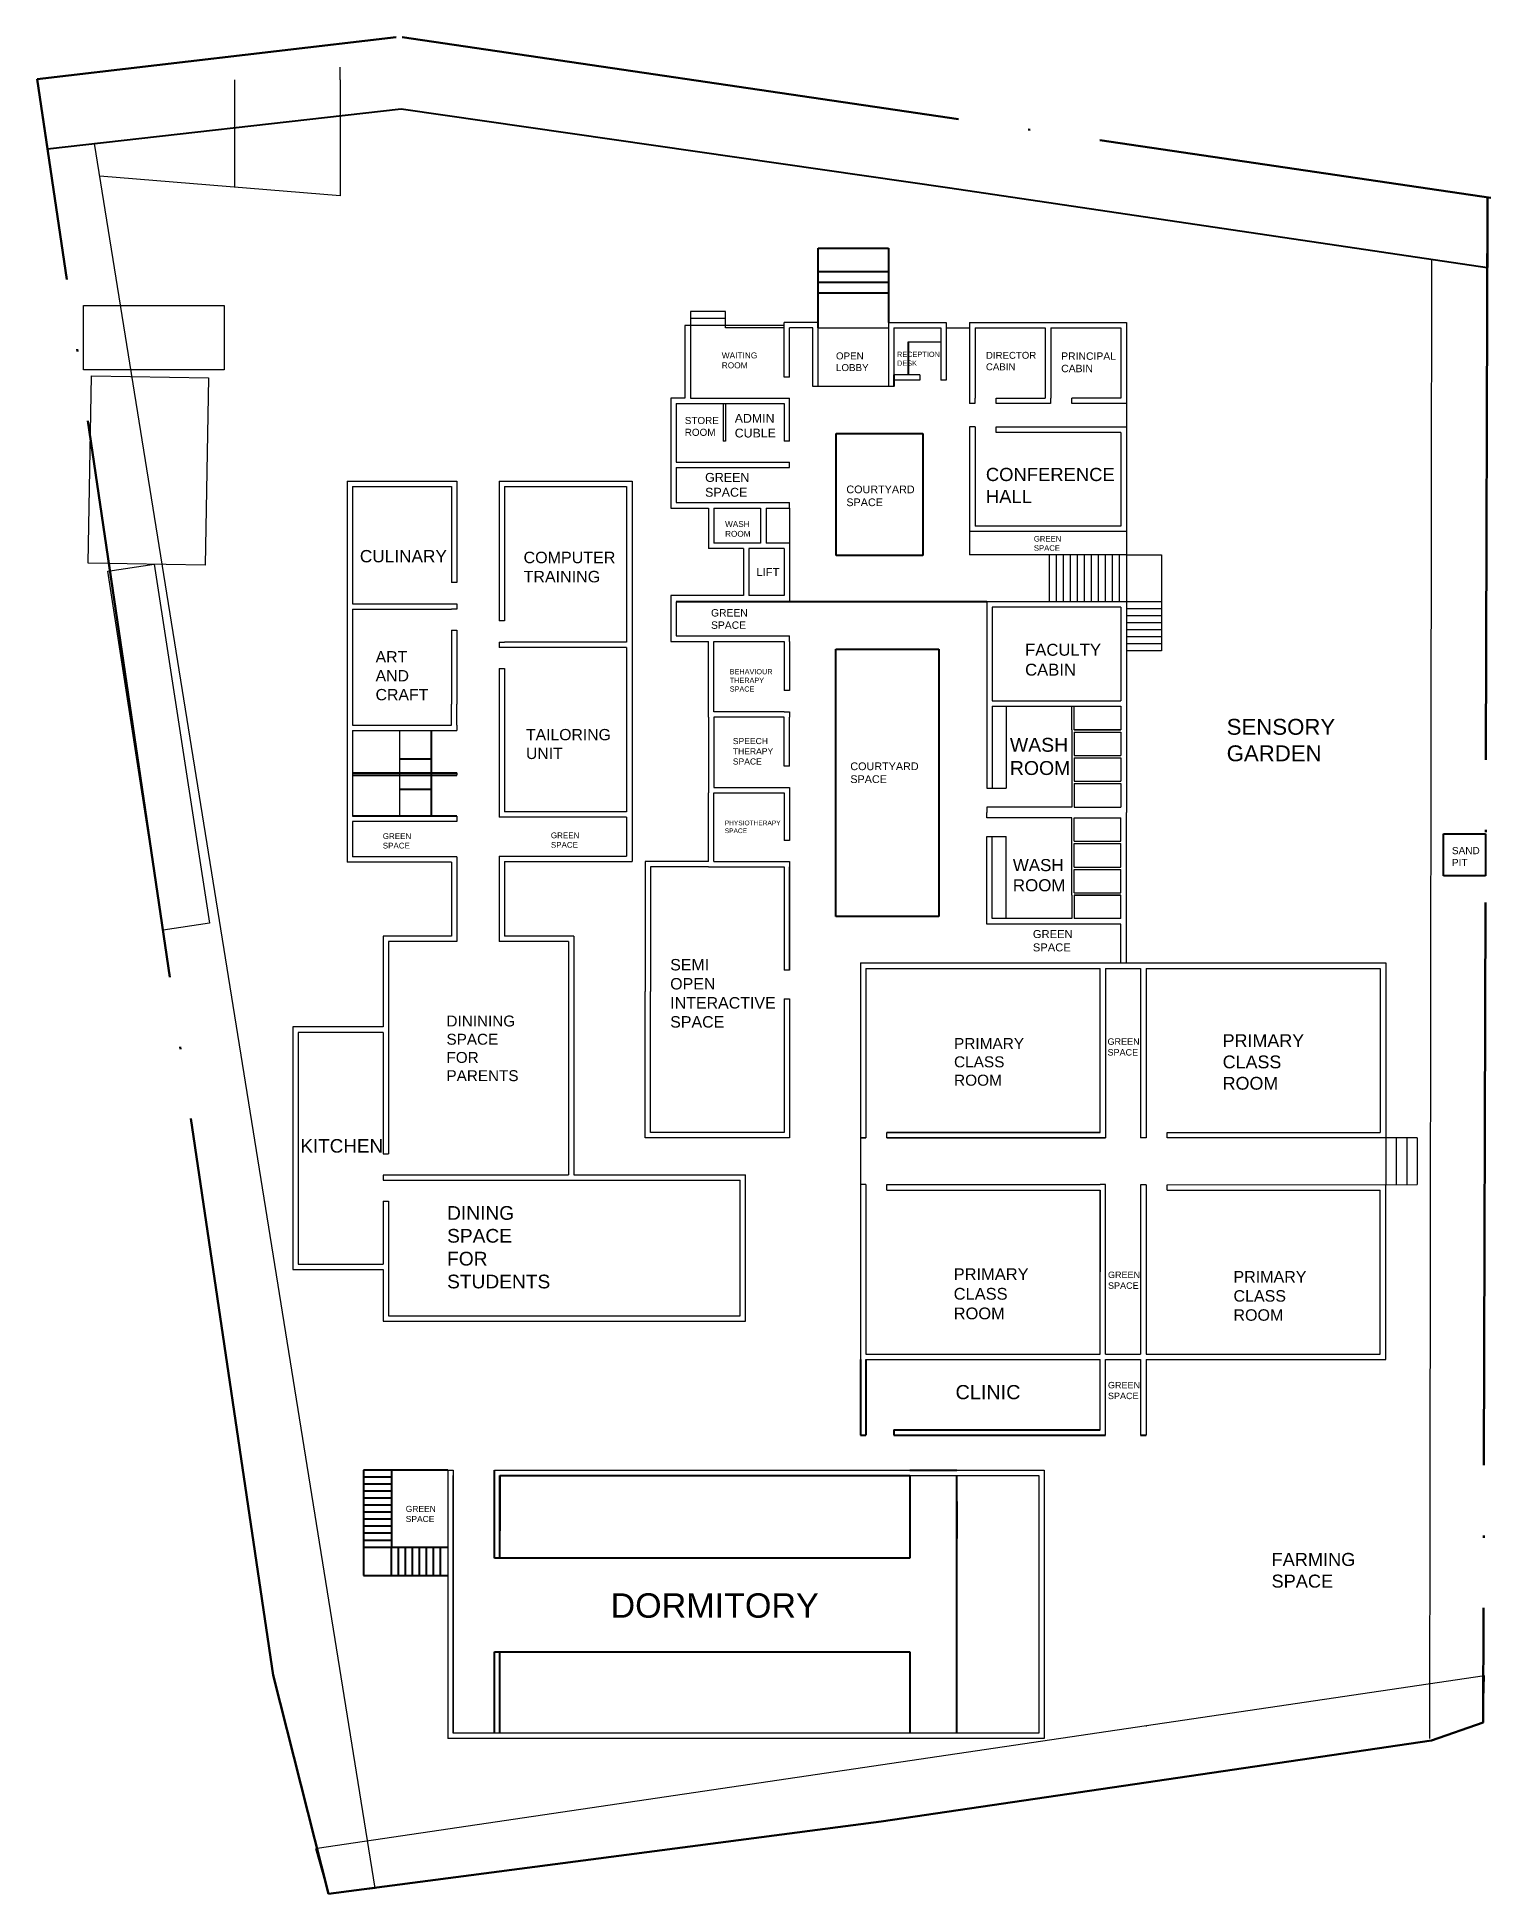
# Model space of a CAD drawing. Header units: metres. Extents: x -353 to 1688, y -477 to 135.
# Drawn here: x 1219.6 to 1281.7, y -193.4 to -114.2 of the extents above; entities that cross this region are included whole.
import ezdxf

# ---------------------------------------------------------------- set-up
doc = ezdxf.new("R2010")
doc.units = ezdxf.units.M
doc.header["$MEASUREMENT"] = 0
doc.linetypes.add('ACAD_ISO04W100', pattern=[30, 24, -3, 0, -3])
doc.layers.add('SITE BOUNDARY', color=6, linetype='ACAD_ISO04W100', lineweight=60)
doc.layers.add('WALL', color=2, linetype='Continuous', lineweight=40)
doc.styles.get("Standard").update_dxf_attribs({"font": 'arial.ttf'})

msp = doc.modelspace()

# ---------------------------------------------------------------- linework, layer by layer
for p, q in [((1234.05177, -193.19492), (1222.08015, -118.74684)), ((1232.56268, -120.98231), (1222.30373, -120.13726)), ((1279.08356, -186.80919), (1279.16575, -123.68965)), ((1247.51418, -125.91326), (1247.51418, -129.61326)), ((1249.01418, -125.91326), (1247.51418, -125.91326)), ((1249.01418, -126.21326), (1249.01418, -125.91326)), ((1247.28418, -126.51326), (1247.28418, -129.61326)), ((1251.51418, -126.51326), (1247.28418, -126.51326)), ((1249.01418, -126.21326), (1247.51418, -126.21326)), ((1249.01418, -126.51326), (1249.01418, -126.21326)), ((1249.01418, -126.21326), (1249.01418, -126.21326)), ((1249.01418, -126.61326), (1249.01418, -126.51326)), ((1251.51418, -126.61326), (1249.01418, -126.61326)), ((1251.51418, -128.71326), (1251.51418, -126.38326)), ((1252.97418, -126.38326), (1251.51418, -126.38326)), ((1251.51418, -126.61326), (1251.51418, -126.51326)), ((1251.74418, -128.71326), (1251.74418, -126.61326)), ((1252.74418, -126.61326), (1251.74418, -126.61326)), ((1252.74418, -129.11326), (1252.74418, -126.61326)), ((1252.97418, -126.61326), (1252.97418, -126.38326)), ((1252.97418, -126.61326), (1255.97418, -126.61326)), ((1252.97418, -129.11326), (1252.97418, -126.61326)), ((1255.97418, -126.38326), (1255.97418, -129.11326)), ((1255.97418, -126.38326), (1258.43418, -126.38326)), ((1256.20418, -126.61326), (1256.20418, -128.61326)), ((1256.20418, -126.61326), (1258.20418, -126.61326)), ((1258.20418, -126.61326), (1258.20418, -128.84326)), ((1258.43418, -126.38326), (1258.43418, -128.84326)), ((1258.43418, -126.61326), (1259.43418, -126.61326)), ((1259.43418, -126.38326), (1259.43418, -129.84326)), ((1259.43418, -126.38326), (1266.12418, -126.38326)), ((1259.66418, -126.61326), (1259.66418, -129.61326)), ((1259.66418, -126.61326), (1262.66418, -126.61326)), ((1262.66418, -126.61326), (1262.66418, -129.61326)), ((1262.89418, -126.61326), (1262.89418, -129.61326)), ((1262.89418, -126.61326), (1265.89418, -126.61326)), ((1265.89418, -126.61326), (1265.89418, -129.61326)), ((1266.12418, -126.38326), (1266.12418, -135.30326)), ((1256.80418, -127.21326), (1258.20418, -127.21326)), ((1256.20418, -129.11326), (1252.74418, -129.11326)), ((1257.30418, -128.61326), (1256.20418, -128.61326)), ((1256.20418, -128.84326), (1256.20418, -129.11326)), ((1257.30418, -128.84326), (1256.20418, -128.84326)), ((1257.30418, -128.61326), (1257.30418, -128.84326)), ((1258.43418, -128.84326), (1258.20418, -128.84326)), ((1246.68418, -129.61326), (1246.68418, -134.30326)), ((1247.28418, -129.61326), (1246.68418, -129.61326)), ((1246.91418, -129.84326), (1251.51418, -129.84326)), ((1246.91418, -129.84326), (1246.91418, -132.34326)), ((1247.51418, -129.61326), (1251.51418, -129.61326)), ((1248.91418, -129.84326), (1248.91418, -131.4442)), ((1249.01418, -129.84326), (1249.01418, -131.4442)), ((1251.51418, -129.84326), (1251.51418, -131.4442)), ((1251.74418, -131.4442), (1251.74418, -129.61326)), ((1259.66347, -129.84326), (1259.43418, -129.84326)), ((1262.89319, -129.84326), (1260.56347, -129.84326)), ((1265.89418, -129.61326), (1263.79319, -129.61326)), ((1266.12418, -129.84326), (1263.79319, -129.84326)), ((1259.43418, -130.84397), (1259.43418, -136.30326)), ((1259.66418, -131.07326), (1259.66418, -135.07326)), ((1265.89418, -131.07326), (1260.56405, -131.07326)), ((1265.89418, -131.07326), (1265.89418, -135.07326)), ((1246.91418, -132.34326), (1248.91418, -132.34326)), ((1246.91418, -132.57326), (1251.74418, -132.57326)), ((1246.91418, -132.57326), (1246.91418, -134.07326)), ((1248.91418, -132.34326), (1251.51418, -132.34326)), ((1251.74418, -132.57326), (1251.74418, -132.3442)), ((1232.8675, -133.15486), (1237.54762, -133.15486)), ((1232.8675, -133.15486), (1232.8675, -149.41479)), ((1233.0975, -133.38486), (1237.31762, -133.38486)), ((1233.0975, -133.38486), (1233.0975, -138.38486)), ((1237.31762, -133.38486), (1237.31762, -137.48486)), ((1237.54762, -133.15486), (1237.54762, -137.48486)), ((1239.35411, -133.15486), (1245.0223, -133.15486)), ((1239.35411, -133.15486), (1239.35411, -139.12289)), ((1239.58411, -133.38486), (1244.7923, -133.38486)), ((1239.58411, -133.38486), (1239.58411, -139.12289)), ((1244.7923, -133.38486), (1244.7923, -140.02289)), ((1245.0223, -133.15486), (1245.0223, -149.38444)), ((1246.68418, -134.30326), (1248.28418, -134.30326)), ((1246.91418, -134.07326), (1251.74418, -134.07326)), ((1248.28418, -134.30326), (1248.28418, -136.03326)), ((1248.51418, -134.30326), (1250.51418, -134.30326)), ((1248.51418, -134.30326), (1248.51418, -135.80326)), ((1250.51418, -134.30326), (1250.51418, -135.80326)), ((1250.74418, -134.30326), (1251.74418, -134.30326)), ((1250.74418, -134.30326), (1250.74418, -135.80326)), ((1251.74418, -134.30326), (1251.74418, -134.07326)), ((1251.74418, -134.30326), (1251.74418, -136.03326)), ((1266.12418, -135.30326), (1259.43418, -135.30326)), ((1265.89418, -135.07326), (1259.66418, -135.07326)), ((1266.12418, -135.30326), (1266.12418, -136.30326)), ((1249.78418, -136.03326), (1248.28418, -136.03326)), ((1250.51418, -135.80326), (1248.51418, -135.80326)), ((1249.78418, -136.03326), (1249.78418, -138.03326)), ((1251.51418, -136.03326), (1250.01418, -136.03326)), ((1250.01418, -136.03326), (1250.01418, -138.03326)), ((1251.74418, -135.80326), (1250.74418, -135.80326)), ((1251.51418, -136.03326), (1251.51418, -138.03326)), ((1251.51418, -136.03326), (1251.51418, -138.03326)), ((1251.74418, -136.03326), (1251.74418, -138.26326)), ((1266.12418, -136.30326), (1259.43418, -136.30326)), ((1262.82418, -136.30326), (1262.82418, -138.30326)), ((1262.82418, -136.30326), (1262.82418, -138.30326)), ((1263.12418, -136.30326), (1263.12418, -138.30326)), ((1263.42418, -136.30326), (1263.42418, -138.30326)), ((1263.72418, -136.30326), (1263.72418, -138.30326)), ((1263.72418, -136.30326), (1263.72418, -138.30326)), ((1264.02418, -136.30326), (1264.02418, -138.30326)), ((1264.32418, -136.30326), (1264.32418, -138.30326)), ((1264.62418, -136.30326), (1264.62418, -138.30326)), ((1264.92418, -136.30326), (1264.92418, -138.30326)), ((1265.22418, -136.30326), (1265.22418, -138.30326)), ((1265.52418, -136.30326), (1265.52418, -138.30326)), ((1265.82418, -136.30326), (1265.82418, -138.30326)), ((1266.12418, -136.30326), (1266.12418, -138.30326)), ((1266.12418, -136.30326), (1266.12418, -138.30326)), ((1266.12418, -136.30326), (1267.62418, -136.30326)), ((1267.62418, -136.30326), (1267.62418, -138.60326)), ((1233.0975, -138.38486), (1237.31762, -138.38486)), ((1233.0975, -138.61486), (1237.31762, -138.61486)), ((1233.0975, -138.61486), (1233.0975, -140.88486)), ((1233.0975, -138.61486), (1233.0975, -143.57268)), ((1237.54762, -138.38486), (1237.54762, -138.61518)), ((1249.78418, -138.03326), (1246.68418, -138.03326)), ((1246.68418, -138.03326), (1246.68418, -139.99326)), ((1246.91418, -138.30326), (1246.91418, -139.76326)), ((1251.51418, -138.03326), (1250.01418, -138.03326)), ((1251.74418, -138.30326), (1251.74418, -138.26326)), ((1266.12418, -138.30326), (1260.16418, -138.30326)), ((1260.16418, -138.30326), (1260.16418, -142.76326)), ((1265.89418, -138.53326), (1260.39418, -138.53326)), ((1260.39418, -138.53326), (1260.39418, -142.53326)), ((1266.12418, -138.30326), (1262.82418, -138.30326)), ((1265.89418, -138.53326), (1265.89418, -140.40326)), ((1267.62418, -138.30326), (1266.12418, -138.30326)), ((1266.12418, -138.30326), (1266.12418, -140.40326)), ((1267.62418, -138.60326), (1266.12418, -138.60326)), ((1267.62418, -138.60326), (1267.62418, -140.40326)), ((1267.62418, -138.90326), (1266.12418, -138.90326)), ((1267.62418, -139.20326), (1266.12418, -139.20326)), ((1237.54762, -139.51518), (1237.54762, -142.67313)), ((1239.35411, -140.02289), (1239.35411, -140.25233)), ((1244.7923, -140.02289), (1239.58177, -140.02289)), ((1246.68418, -139.99326), (1248.28418, -139.99326)), ((1246.91418, -139.76326), (1251.74418, -139.76326)), ((1248.28418, -143.22326), (1248.28418, -139.99326)), ((1248.51418, -139.99326), (1251.51418, -139.99326)), ((1248.51418, -142.99326), (1248.51418, -139.99326)), ((1251.74418, -139.99326), (1251.74418, -139.76326)), ((1251.74418, -139.99326), (1251.74418, -142.09345)), ((1267.62418, -139.50326), (1266.12418, -139.50326)), ((1267.62418, -139.80326), (1266.12418, -139.80326)), ((1267.62418, -140.10326), (1266.12418, -140.10326)), ((1244.7923, -140.25289), (1239.58177, -140.25289)), ((1244.7923, -140.25289), (1244.7923, -147.26703)), ((1265.89418, -140.40326), (1265.89418, -142.53326)), ((1267.62418, -140.40326), (1266.12418, -140.40326)), ((1266.12418, -140.40326), (1266.12418, -142.76326)), ((1239.35411, -141.15233), (1239.35411, -147.49703)), ((1260.39418, -142.53326), (1265.89418, -142.53326)), ((1248.28418, -143.22326), (1248.28418, -146.45326)), ((1251.51418, -142.99326), (1248.51418, -142.99326)), ((1251.51418, -142.99326), (1248.51418, -142.99326)), ((1251.51418, -143.22326), (1248.51418, -143.22326)), ((1248.51418, -143.22326), (1248.51418, -146.22326)), ((1251.51418, -145.32337), (1251.51418, -143.22326)), ((1251.74418, -142.99345), (1251.74418, -143.22326)), ((1260.16418, -142.76326), (1260.16418, -146.26326)), ((1260.39418, -142.76326), (1265.89418, -142.76326)), ((1260.39418, -142.76326), (1260.39418, -146.26326)), ((1260.99418, -142.76326), (1260.99418, -146.26326)), ((1263.79418, -143.76326), (1263.79418, -142.76326)), ((1263.89418, -143.76326), (1263.89418, -142.76326)), ((1265.89418, -142.76326), (1265.89418, -143.76326)), ((1266.12418, -142.76326), (1266.12418, -147.29326)), ((1233.0975, -143.57268), (1237.31762, -143.57268)), ((1233.0975, -143.80268), (1233.0975, -147.45359)), ((1233.0975, -143.80268), (1237.54762, -143.80268)), ((1235.0975, -143.80268), (1235.0975, -147.45359)), ((1237.54762, -143.57313), (1237.54762, -143.80268)), ((1263.79418, -143.76326), (1263.79418, -147.06326)), ((1263.89418, -143.76326), (1265.89418, -143.76326)), ((1265.89418, -143.76326), (1263.89418, -143.76326)), ((1263.89418, -143.86326), (1265.89418, -143.86326)), ((1263.89418, -143.86326), (1263.89418, -144.86326)), ((1265.89418, -143.86326), (1265.89418, -144.86326)), ((1263.89418, -144.86326), (1265.89418, -144.86326)), ((1263.89418, -144.96326), (1265.89418, -144.96326)), ((1263.89418, -144.96326), (1263.89418, -145.96326)), ((1265.89418, -144.96326), (1265.89418, -145.96326)), ((1237.54762, -145.60359), (1237.54762, -145.70359)), ((1248.28418, -149.38444), (1248.28418, -146.45326)), ((1248.51418, -146.22326), (1251.51418, -146.22326)), ((1248.51418, -146.45326), (1251.51418, -146.45326)), ((1248.51418, -149.38444), (1248.51418, -146.45326)), ((1251.51418, -146.45326), (1251.51418, -148.48391)), ((1260.16418, -146.26326), (1260.39418, -146.26326)), ((1260.39418, -146.26326), (1260.99418, -146.26326)), ((1263.89418, -145.96326), (1265.89418, -145.96326)), ((1263.89418, -146.06326), (1265.89418, -146.06326)), ((1263.89418, -146.06326), (1263.89418, -147.06326)), ((1265.89418, -146.06326), (1265.89418, -147.06326)), ((1244.7923, -147.26703), (1239.58411, -147.26703)), ((1260.16418, -147.06326), (1260.16418, -147.29326)), ((1260.39418, -147.06326), (1260.16418, -147.06326)), ((1260.16418, -147.52326), (1260.16418, -147.29326)), ((1263.79418, -147.06326), (1260.39418, -147.06326)), ((1263.89418, -147.06326), (1265.89418, -147.06326)), ((1266.12418, -153.71592), (1266.12418, -147.29326)), ((1233.0975, -147.45359), (1233.09541, -147.45359)), ((1233.0975, -147.68359), (1233.0975, -149.18479)), ((1237.54762, -147.68359), (1233.0975, -147.68359)), ((1237.54762, -147.45359), (1237.54762, -147.68359)), ((1244.7923, -147.49703), (1239.35411, -147.49703)), ((1244.7923, -147.49587), (1244.7923, -149.15444)), ((1260.39418, -147.52326), (1260.16418, -147.52326)), ((1263.79418, -147.52326), (1260.39418, -147.52326)), ((1263.79418, -150.82326), (1263.79418, -147.52326)), ((1263.89418, -147.52326), (1265.89418, -147.52326)), ((1263.89418, -148.52326), (1263.89418, -147.52326)), ((1265.89418, -148.52326), (1265.89418, -147.52326)), ((1260.16418, -152.05326), (1260.16418, -148.32326)), ((1260.16418, -148.32326), (1260.39418, -148.32326)), ((1260.39418, -151.82326), (1260.39418, -148.32326)), ((1260.39418, -148.32326), (1260.99418, -148.32326)), ((1260.99418, -151.82326), (1260.99418, -148.32326)), ((1263.89418, -148.52326), (1265.89418, -148.52326)), ((1263.89418, -148.62326), (1265.89418, -148.62326)), ((1263.89418, -149.62326), (1263.89418, -148.62326)), ((1265.89418, -149.62326), (1265.89418, -148.62326)), ((1237.31762, -149.41479), (1232.8675, -149.41479)), ((1237.54762, -149.18479), (1233.0975, -149.18479)), ((1237.31762, -149.41479), (1237.31762, -152.56733)), ((1237.54762, -149.18479), (1237.54762, -152.79733)), ((1239.35411, -149.15444), (1239.35411, -152.79733)), ((1239.35411, -149.15444), (1244.7923, -149.15444)), ((1239.58411, -149.38444), (1239.58411, -152.56733)), ((1239.58411, -149.38444), (1245.0223, -149.38444)), ((1248.28418, -149.38444), (1245.58131, -149.38444)), ((1245.58131, -149.38444), (1245.58131, -154.92846)), ((1248.28418, -149.61444), (1245.81131, -149.61444)), ((1245.81131, -149.61444), (1245.81131, -154.92846)), ((1248.28418, -149.61444), (1251.51418, -149.61444)), ((1248.51418, -149.38444), (1251.51418, -149.38444)), ((1251.51418, -149.38391), (1251.51418, -149.38444)), ((1251.74418, -154.02834), (1251.74418, -149.61444)), ((1263.89418, -149.62326), (1265.89418, -149.62326)), ((1263.89418, -149.72326), (1265.89418, -149.72326)), ((1263.89418, -150.72326), (1263.89418, -149.72326)), ((1265.89418, -150.72326), (1265.89418, -149.72326)), ((1263.79418, -150.82326), (1263.79418, -151.82326)), ((1263.89418, -150.72326), (1265.89418, -150.72326)), ((1263.89418, -150.82326), (1265.89418, -150.82326)), ((1265.89418, -150.82326), (1263.89418, -150.82326)), ((1263.89418, -150.82326), (1263.89418, -151.82326)), ((1265.89418, -151.82326), (1265.89418, -150.82326)), ((1265.89418, -152.05326), (1260.16418, -152.05326)), ((1263.79418, -151.82326), (1260.39418, -151.82326)), ((1265.89418, -151.82326), (1263.89418, -151.82326)), ((1265.89418, -153.71592), (1265.89418, -152.05326)), ((1237.31762, -152.56733), (1234.4003, -152.56733)), ((1234.4003, -152.56733), (1234.4003, -156.44687)), ((1237.54762, -152.79733), (1234.6303, -152.79733)), ((1234.6303, -152.79733), (1234.6303, -161.85577)), ((1242.31154, -152.79733), (1239.35411, -152.79733)), ((1242.54154, -152.56733), (1239.58411, -152.56733)), ((1242.31154, -152.79733), (1242.31154, -162.75577)), ((1242.54154, -152.56733), (1242.54154, -162.75577)), ((1251.74418, -154.02834), (1251.51418, -154.02834)), ((1254.77496, -153.71592), (1254.77496, -161.17592)), ((1254.77496, -153.71592), (1262.57328, -153.71592)), ((1254.77496, -153.71592), (1277.19496, -153.71592)), ((1255.00496, -153.71592), (1260.50496, -153.71592)), ((1255.00496, -153.94592), (1260.73496, -153.94592)), ((1255.00496, -153.94592), (1255.00496, -160.94592)), ((1260.73496, -153.94592), (1265.00496, -153.94592)), ((1262.80328, -153.71592), (1265.23496, -153.71592)), ((1265.00496, -160.94592), (1265.00496, -153.94592)), ((1265.23496, -153.71592), (1266.96496, -153.71592)), ((1265.23496, -153.94592), (1266.73496, -153.94592)), ((1265.23496, -153.94592), (1265.23496, -161.17592)), ((1266.73496, -153.94592), (1266.73496, -161.17592)), ((1266.96496, -153.71592), (1268.30328, -153.71592)), ((1266.96496, -153.94592), (1266.96496, -160.94592)), ((1266.96496, -153.94592), (1276.96496, -153.94592)), ((1276.96496, -153.94592), (1276.96496, -160.94592)), ((1277.19496, -153.71592), (1277.19496, -163.17592)), ((1251.51418, -155.24592), (1251.74418, -155.24592)), ((1251.51418, -155.24592), (1251.51418, -155.24592)), ((1251.51418, -155.24592), (1251.51418, -155.24592)), ((1234.4003, -156.44687), (1230.54003, -156.44687)), ((1230.54003, -156.44687), (1230.54003, -166.799)), ((1234.4003, -156.67687), (1230.77003, -156.67687)), ((1230.77003, -156.67687), (1230.77003, -166.569)), ((1234.4003, -156.67687), (1234.4003, -161.85577)), ((1254.77496, -160.94592), (1254.77496, -162.94592)), ((1254.77496, -161.17592), (1255.00496, -161.17592)), ((1255.00496, -161.17592), (1254.77496, -161.17592)), ((1255.90496, -160.94592), (1265.00496, -160.94592)), ((1265.00496, -160.94592), (1255.90496, -160.94592)), ((1255.90496, -161.17592), (1265.23496, -161.17592)), ((1265.23496, -161.17592), (1255.90496, -161.17592)), ((1266.96496, -161.17592), (1266.73496, -161.17592)), ((1278.54496, -161.17592), (1267.86488, -161.17592)), ((1277.64496, -161.17592), (1277.64496, -163.17592)), ((1278.09496, -161.17592), (1278.09496, -163.17592)), ((1278.54496, -161.17592), (1278.54496, -163.17592)), ((1234.4003, -161.85577), (1234.6303, -161.85577)), ((1234.4003, -162.75577), (1242.31154, -162.75577)), ((1234.4028, -162.76939), (1234.4028, -162.98577)), ((1234.4028, -162.98577), (1249.6328, -162.98577)), ((1242.54154, -162.75577), (1249.8628, -162.75577)), ((1249.6328, -168.76939), (1249.6328, -162.98577)), ((1249.8628, -168.99939), (1249.8628, -162.75577)), ((1254.77496, -162.94592), (1254.77496, -163.17592)), ((1254.77496, -163.17592), (1254.77496, -170.63592)), ((1255.90502, -163.17592), (1265.00496, -163.17592)), ((1265.23496, -170.40592), (1265.23496, -163.17592)), ((1266.73496, -163.17703), (1266.73496, -170.40592)), ((1266.96496, -163.17703), (1266.96496, -170.40592)), ((1277.19496, -170.63592), (1277.19496, -163.17592)), ((1234.4028, -163.88577), (1234.6328, -163.88577)), ((1234.4028, -163.88577), (1234.4028, -166.569)), ((1234.6303, -163.88577), (1234.6303, -166.569)), ((1234.6328, -163.88577), (1234.6328, -168.76939)), ((1255.00496, -163.40592), (1255.00502, -163.40592)), ((1255.00496, -163.40592), (1255.00496, -170.40592)), ((1255.90502, -163.40592), (1265.00496, -163.40592)), ((1265.00496, -170.40592), (1265.00496, -163.40592)), ((1265.00496, -163.40592), (1265.00496, -166.89318)), ((1266.96496, -163.40592), (1266.96496, -170.40592)), ((1267.86488, -163.40592), (1276.96496, -163.40592)), ((1276.96496, -170.40592), (1276.96496, -163.40592)), ((1230.54003, -166.799), (1234.4028, -166.799)), ((1230.77003, -166.569), (1234.4028, -166.569)), ((1234.4028, -166.799), (1234.4028, -168.99939)), ((1234.6303, -166.569), (1234.6328, -166.569)), ((1234.4028, -168.99939), (1249.8628, -168.99939)), ((1234.6328, -168.76939), (1249.6328, -168.76939)), ((1255.00496, -170.40592), (1265.00496, -170.40592)), ((1255.00496, -170.63592), (1259.00496, -170.63592)), ((1255.00496, -170.63592), (1265.00496, -170.63592)), ((1265.00496, -173.63592), (1265.00496, -170.63592)), ((1265.23496, -170.40592), (1266.73496, -170.40592)), ((1265.23496, -173.86592), (1265.23496, -170.63592)), ((1265.23496, -170.63592), (1266.73496, -170.63592)), ((1266.73496, -170.63592), (1266.73496, -173.86592)), ((1266.96496, -170.40592), (1276.96496, -170.40592)), ((1266.96496, -170.63592), (1266.96496, -173.86592)), ((1266.96496, -170.63592), (1277.19496, -170.63592)), ((1237.15439, -175.35462), (1237.38439, -175.35462)), ((1237.15439, -175.35462), (1237.15439, -186.81462)), ((1237.38439, -175.35462), (1237.38439, -186.58462)), ((1237.38439, -186.58462), (1237.38439, -175.58462)), ((1239.15439, -175.35462), (1262.61439, -175.35462)), ((1239.38439, -175.58462), (1262.38439, -175.58462)), ((1262.38439, -175.58462), (1262.38439, -186.58462)), ((1262.61439, -175.35462), (1262.61439, -186.81462)), ((1281.41268, -184.13529), (1231.57682, -191.50039)), ((1281.35871, -186.13456), (1281.41268, -184.13529)), ((1281.35871, -186.13456), (1279.47592, -186.80919)), ((1262.61439, -186.81462), (1237.15439, -186.81462)), ((1262.38439, -186.58462), (1237.38439, -186.58462)), ((1266.96496, -186.27048), (1266.96496, -186.30447)), ((1232.06689, -193.44035), (1231.51908, -191.51683)), ((1232.06689, -193.44035), (1234.05177, -193.19492))]:
    msp.add_line(p, q)
at = {"layer": 'Defpoints'}
for p, q in [((1232.56268, -116.02392), (1232.56268, -115.49548)), ((1228.06268, -120.61163), (1228.06268, -116.02392)), ((1232.56268, -116.02392), (1232.56268, -120.98231)), ((1221.60565, -125.65772), (1227.60565, -125.65772)), ((1221.60565, -128.40772), (1221.60565, -125.65772)), ((1227.60565, -125.65772), (1227.60565, -128.40772)), ((1227.60565, -128.40772), (1221.60565, -128.40772)), ((1221.8035, -136.65562), (1221.94597, -128.65689)), ((1221.94597, -128.65689), (1226.94518, -128.74593)), ((1226.94518, -128.74593), (1226.80271, -136.74466)), ((1251.74418, -128.71326), (1251.51418, -128.71326)), ((1251.51418, -129.61326), (1251.74418, -129.61326)), ((1259.66347, -129.6143), (1259.66347, -129.8443)), ((1259.66418, -129.61326), (1259.66418, -129.61326)), ((1259.66418, -129.61326), (1259.66418, -129.61326)), ((1259.66418, -129.61326), (1259.66418, -129.61326)), ((1260.56347, -129.8443), (1260.56347, -129.6143)), ((1260.56347, -129.6143), (1262.66418, -129.6143)), ((1262.89418, -129.61326), (1262.89319, -129.61326)), ((1262.89319, -129.61326), (1262.89319, -129.84326)), ((1263.79319, -129.84326), (1263.79319, -129.61326)), ((1249.01418, -131.4442), (1248.91418, -131.4442)), ((1251.74418, -131.4442), (1251.51418, -131.4442)), ((1259.66405, -130.84397), (1259.43418, -130.84397)), ((1259.66405, -130.84397), (1259.66405, -131.07397)), ((1259.66405, -131.07397), (1259.66418, -131.07397)), ((1260.56405, -130.84397), (1266.12418, -130.84323)), ((1260.56405, -131.07397), (1260.56405, -130.84397)), ((1251.51418, -132.34326), (1251.51418, -132.3442)), ((1251.51418, -132.3442), (1251.74418, -132.3442)), ((1226.80271, -136.74466), (1221.8035, -136.65562)), ((1222.6514, -137.00138), (1224.62823, -136.69787)), ((1225.00353, -152.32187), (1222.6514, -137.00138)), ((1224.62823, -136.69787), (1226.98037, -152.01837)), ((1237.54762, -137.48486), (1237.31762, -137.48486)), ((1237.31762, -138.38486), (1237.54762, -138.38486)), ((1237.5486, -138.61518), (1237.3186, -138.61518)), ((1239.58411, -139.12289), (1239.35411, -139.12289)), ((1237.3186, -139.51518), (1237.31816, -142.67313)), ((1237.3186, -139.51518), (1237.5486, -139.51518)), ((1239.35411, -140.02289), (1239.58411, -140.02289)), ((1251.51418, -139.99326), (1251.51439, -142.09345)), ((1239.5841, -140.25233), (1239.3541, -140.25233)), ((1239.5841, -140.25289), (1239.5841, -140.25233)), ((1239.3541, -141.15233), (1239.5841, -141.15233)), ((1239.5841, -141.15233), (1239.58411, -147.26703)), ((1251.74439, -142.09345), (1251.51439, -142.09345)), ((1237.31762, -143.57268), (1237.31816, -142.67313)), ((1237.54762, -143.57313), (1237.54762, -142.67313)), ((1251.51439, -142.99345), (1251.74439, -142.99345)), ((1251.74109, -145.32337), (1251.74418, -143.22326)), ((1251.74109, -145.32337), (1251.51109, -145.32337)), ((1251.51109, -146.22326), (1251.51109, -146.22337)), ((1251.51109, -146.22337), (1251.74109, -146.22337)), ((1251.74109, -146.22337), (1251.74418, -146.45326)), ((1251.74418, -146.45326), (1251.74321, -148.48391)), ((1251.74321, -148.48391), (1251.51321, -148.48391)), ((1251.51321, -149.38391), (1251.74321, -149.38391)), ((1251.51418, -149.61444), (1251.51418, -154.02834)), ((1251.74321, -149.38391), (1251.74418, -149.61444)), ((1251.74418, -149.61444), (1251.74418, -154.02834)), ((1226.98037, -152.01837), (1225.00353, -152.32187)), ((1245.58131, -161.17592), (1245.58131, -154.92846)), ((1245.81131, -160.94592), (1245.81131, -154.92846)), ((1251.51418, -155.24592), (1251.51418, -160.94592)), ((1251.74418, -155.24592), (1251.74418, -161.17592)), ((1251.74418, -161.17592), (1245.58131, -161.17592)), ((1251.51418, -160.94592), (1245.81131, -160.94592)), ((1255.00496, -160.94592), (1255.00496, -161.17592)), ((1255.90496, -161.17592), (1255.90496, -160.94592)), ((1266.96488, -160.946), (1266.96488, -161.176)), ((1267.86488, -160.946), (1276.96496, -160.94592)), ((1267.86488, -161.176), (1267.86488, -160.946)), ((1255.00502, -163.17662), (1254.77496, -163.17662)), ((1255.00502, -163.17662), (1255.00502, -163.40662)), ((1255.90502, -163.40662), (1255.90502, -163.17662)), ((1265.23496, -163.17592), (1265.00496, -163.17592)), ((1266.96488, -163.17721), (1266.73496, -163.17703)), ((1266.96488, -163.17721), (1266.96488, -163.40721)), ((1267.86488, -163.17721), (1278.54496, -163.17573)), ((1267.86488, -163.40721), (1267.86488, -163.17721)), ((1266.96488, -163.40721), (1266.96496, -163.40721))]:
    msp.add_line(p, q, dxfattribs=at)
at = {"layer": 'SITE BOUNDARY'}
for p, q in [((1219.62815, -116.00753), (1234.95292, -114.20791)), ((1235.21539, -114.21178), (1281.68515, -121.06205)), ((1229.70759, -184.10099), (1219.62815, -116.00753)), ((1281.54216, -121.04097), (1281.35871, -186.13456)), ((1232.06689, -193.44035), (1229.70759, -184.10099)), ((1281.35871, -186.13456), (1279.14795, -186.90061)), ((1279.14795, -186.90061), (1255.6559, -190.35565)), ((1255.6559, -190.35565), (1232.06689, -193.44035))]:
    msp.add_line(p, q, dxfattribs=at)
at = {"layer": 'WALL'}
for p, q in [((1219.62815, -116.00753), (1220.07397, -118.97422)), ((1220.07397, -118.97422), (1235.16282, -117.26404)), ((1235.16282, -117.26404), (1258.59003, -120.63691)), ((1258.45027, -117.63691), (1258.45027, -117.63691)), ((1258.45027, -120.61679), (1258.45027, -120.63691)), ((1258.59003, -120.63691), (1281.5337, -124.04097)), ((1281.54216, -121.04097), (1281.54216, -124.04097)), ((1252.97418, -124.21326), (1252.97418, -123.21326)), ((1252.97418, -123.21326), (1255.97418, -123.21326)), ((1255.97418, -123.21326), (1255.97418, -124.21326)), ((1252.97418, -126.61326), (1252.97418, -124.21326)), ((1252.97418, -124.21326), (1255.97418, -124.21326)), ((1255.97418, -124.21326), (1255.97418, -126.38326)), ((1252.97418, -124.66326), (1255.97418, -124.66326)), ((1252.97418, -125.11326), (1255.97418, -125.11326)), ((1256.80418, -127.21326), (1256.80418, -128.61326)), ((1256.20418, -128.61326), (1256.20418, -129.11326)), ((1253.74321, -131.12308), (1257.44321, -131.12308)), ((1253.74321, -136.32308), (1253.74321, -131.12308)), ((1257.44321, -131.12308), (1257.44321, -136.32308)), ((1257.44321, -136.32308), (1253.74321, -136.32308)), ((1255.95418, -136.32308), (1255.95418, -136.30326)), ((1260.16418, -138.30326), (1246.91418, -138.30326)), ((1253.72671, -140.33172), (1258.12671, -140.33172)), ((1253.72671, -151.73172), (1253.72671, -140.33172)), ((1258.12671, -140.33172), (1258.12671, -151.73172)), ((1236.4606, -147.45359), (1236.4606, -143.80268)), ((1233.0975, -145.60359), (1237.54762, -145.60359)), ((1233.0975, -145.70359), (1237.54762, -145.70359)), ((1235.0975, -145.00359), (1236.4606, -145.00359)), ((1235.0975, -146.30359), (1236.4606, -146.30359)), ((1237.54762, -147.45359), (1233.0975, -147.45359)), ((1279.66161, -148.20083), (1281.46161, -148.20083)), ((1279.66161, -150.00083), (1279.66161, -148.20083)), ((1281.46161, -148.20083), (1281.46161, -150.00083)), ((1281.46161, -150.00083), (1279.66161, -150.00083)), ((1258.12671, -151.73172), (1253.72671, -151.73172)), ((1257.75496, -151.73172), (1257.75496, -151.71592)), ((1254.77496, -170.63592), (1254.77496, -173.86592)), ((1255.00496, -170.63592), (1255.00496, -173.86592)), ((1254.77496, -173.86592), (1255.00496, -173.86592)), ((1256.20496, -173.63592), (1256.20496, -173.86592)), ((1256.20496, -173.63592), (1265.00496, -173.63592)), ((1256.20496, -173.86592), (1265.23496, -173.86592)), ((1266.73496, -173.86592), (1266.96496, -173.86592)), ((1279.10042, -173.86592), (1279.10071, -173.86592)), ((1234.75439, -175.35462), (1233.55439, -175.35462)), ((1233.55439, -175.35462), (1233.55439, -178.65462)), ((1234.75439, -175.65462), (1233.55439, -175.65462)), ((1237.15439, -175.35462), (1234.75439, -175.35462)), ((1234.75439, -175.35462), (1234.75439, -178.65462)), ((1239.15439, -179.10913), (1239.15439, -175.35462)), ((1239.38439, -175.58462), (1239.38439, -177.95485)), ((1239.38439, -179.10913), (1239.38439, -175.58462)), ((1239.38439, -175.58462), (1256.88439, -175.58462)), ((1249.88439, -175.58462), (1249.88439, -175.58462)), ((1249.88439, -175.58462), (1249.88439, -175.58462)), ((1249.88439, -175.58462), (1249.88439, -175.58462)), ((1249.88439, -175.58462), (1249.88439, -175.58462)), ((1256.88439, -175.35462), (1258.88439, -175.35462)), ((1256.88439, -175.60913), (1256.88439, -179.10913)), ((1258.88439, -186.58462), (1258.88439, -175.58462)), ((1234.75439, -175.95462), (1233.55439, -175.95462)), ((1234.75439, -176.25462), (1233.55439, -176.25462)), ((1234.75439, -176.55462), (1233.55439, -176.55462)), ((1234.75439, -176.85462), (1233.55439, -176.85462)), ((1234.75439, -177.15462), (1233.55439, -177.15462)), ((1234.75439, -177.45462), (1233.55439, -177.45462)), ((1258.88439, -176.6944), (1258.88439, -178.26997)), ((1234.75439, -177.75462), (1233.55439, -177.75462)), ((1234.75439, -178.05462), (1233.55439, -178.05462)), ((1234.75439, -178.35462), (1233.55439, -178.35462)), ((1237.15439, -178.65462), (1233.55439, -178.65462)), ((1233.55439, -178.65462), (1233.55439, -179.85462)), ((1234.75439, -179.85462), (1234.75439, -178.65462)), ((1235.05439, -179.85462), (1235.05439, -178.65462)), ((1235.35439, -179.85462), (1235.35439, -178.65462)), ((1235.65439, -179.85462), (1235.65439, -178.65462)), ((1235.95439, -179.85462), (1235.95439, -178.65462)), ((1236.25439, -179.85462), (1236.25439, -178.65462)), ((1236.25439, -179.85462), (1236.25439, -178.65462)), ((1236.55439, -179.85462), (1236.55439, -178.65462)), ((1236.85439, -179.85462), (1236.85439, -178.65462)), ((1233.55439, -179.85462), (1237.15439, -179.85462)), ((1256.88439, -179.10913), (1239.15439, -179.10913)), ((1239.38439, -179.10913), (1239.38439, -179.10913)), ((1239.15439, -186.58462), (1239.15439, -183.10913)), ((1239.15439, -183.10913), (1256.88439, -183.10913)), ((1239.38439, -186.58462), (1239.38439, -183.10913)), ((1256.88439, -183.10913), (1256.88439, -186.58462))]:
    msp.add_line(p, q, dxfattribs=at)

# ---------------------------------------------------------------- texts
at = {"attachment_point": 1}
for s, width, gutter_width, insert, char_height in [('CULINARY', 0.1638076, 2.63046, (1233.40551, -136.09413), 0.526092), ('COMPUTER TRAINING', 0.3722859, 2.45243, (1240.39289, -136.16658), 0.4904857), ('ART AND CRAFT', 0.358049, 2.41981, (1234.0756, -140.41017), 0.4839619), ('TAILORING UNIT', 0.0383512, 2.40461, (1240.49735, -143.73108), 0.4809213), ('GREEN SPACE', 0.0519116, 1.22124, (1241.55922, -148.14834), 0.2442477), ('GREEN SPACE', 0.0519116, 1.22124, (1234.3842, -148.17942), 0.2442477), ('GREEN SPACE', 0.3595058, 1.70722, (1262.13442, -152.31186), 0.3414446), ('DININING SPACE FOR PARENTS', 0.2130062, 2.33139, (1237.10267, -155.96031), 0.4662783), ('KITCHEN', 0.3875285, 2.87962, (1230.86592, -161.23347), 0.575925), ('DINING SPACE FOR STUDENTS', 0.33513, 2.92526, (1237.1293, -164.09117), 0.5850527), ('DORMITORY', 0.506128, 5.20671, (1244.10588, -180.61494), 1.041343)]:
    msp.add_mtext_dynamic_manual_height_columns(s, width=width, gutter_width=gutter_width, heights=[0], dxfattribs=dict(at, insert=insert, char_height=char_height))
at = {"layer": 'Defpoints', "attachment_point": 1}
for s, width, gutter_width, insert, char_height in [('WAITING ROOM', 0.0860672, 1.26912, (1248.85363, -127.66373), 0.2538235), ('OPEN LOBBY', 0.0693657, 1.49379, (1253.72958, -127.66208), 0.298757), ('RECEPTION DESK ', 0.0572014, 1.12559, (1256.33211, -127.63299), 0.2251175), ('DIRECTOR CABIN', 0.2509993, 1.47188, (1260.13157, -127.63838), 0.2943768), ('PRINCIPAL CABIN', 0.4090528, 1.58587, (1263.34313, -127.66025), 0.3171734), ('STORE ROOM', 0.2499167, 1.51309, (1247.27382, -130.41537), 0.302617), ('ADMIN CUBLE', 0.4064676, 1.88648, (1249.40768, -130.28551), 0.3772967), ('GREEN SPACE', 0.2337618, 1.90323, (1248.14244, -132.80506), 0.3806458), ('CONFERENCE HALL', 0.2940643, 2.81317, (1260.12772, -132.58915), 0.562635), ('WASH ROOM', 0.071833, 1.24951, (1248.99546, -134.86062), 0.249901), ('GREEN SPACE', 0.0887156, 1.17799, (1262.17566, -135.49855), 0.2355974), ('LIFT', 0.1646572, 1.70623, (1250.33516, -136.86381), 0.341246), ('GREEN SPACE', 0.0752314, 1.5772, (1248.39553, -138.61598), 0.3154397), ('FACULTY CABIN', 0.1704069, 2.5472, (1261.80103, -140.09624), 0.5094394), ('BEHAVIOUR THERAPY SPACE', 0.1134077, 1.11015, (1249.19403, -141.17464), 0.2220291), ('SPEECH THERAPY SPACE', 0.4362715, 1.30688, (1249.32529, -144.1159), 0.2613752), ('WASH ROOM', 0.5557971, 2.96711, (1261.15307, -144.1111), 0.593422), ('PHYSIOTHERAPY SPACE', 0.0600503, 1.00245, (1248.98379, -147.64063), 0.2004892), ('WASH ROOM', 0.4838413, 2.58297, (1261.28022, -149.28057), 0.516595), ('SEMI OPEN INTERACTIVE SPACE', 0.1707807, 2.43826, (1246.65213, -153.54664), 0.4876523), ('PRIMARY CLASS ROOM', 0.0194982, 2.73285, (1270.23571, -156.75436), 0.5465697), ('PRIMARY CLASS ROOM', 0.0167674, 2.35009, (1258.76797, -156.91715), 0.4700184), ('PRIMARY CLASS ROOM', 0.0179255, 2.51241, (1258.7534, -166.74467), 0.5024825), ('PRIMARY CLASS ROOM', 0.0174659, 2.448, (1270.69717, -166.86223), 0.4896005)]:
    msp.add_mtext_dynamic_manual_height_columns(s, width=width, gutter_width=gutter_width, heights=[0], dxfattribs=dict(at, insert=insert, char_height=char_height))
at = {"layer": 'WALL', "attachment_point": 1}
for s, width, gutter_width, insert, char_height in [('COURTYARD SPACE', 0.2376075, 1.64801, (1254.17216, -133.3429), 0.3296019), ('SENSORY GARDEN', 0.469782, 3.39108, (1270.40692, -143.30003), 0.6782154), ('COURTYARD SPACE', 0.2376075, 1.64801, (1254.34179, -145.15818), 0.3296019), ('SAND PIT', 0.0374593, 1.5309, (1280.02125, -148.76755), 0.30618), ('GREEN SPACE', 0.1200778, 1.37896, (1265.32068, -156.93178), 0.275792), ('GREEN SPACE', 0.1200778, 1.37896, (1265.34214, -166.88628), 0.275792), ('CLINIC', 0.259369, 3.02623, (1258.83328, -171.72736), 0.605245), ('GREEN SPACE', 0.1200778, 1.37896, (1265.33969, -171.59293), 0.275792), ('GREEN SPACE', 0.386157, 1.2902, (1235.36519, -176.88277), 0.258039), ('FARMING SPACE', 0.0644033, 2.7769, (1272.32275, -178.89123), 0.5553807)]:
    msp.add_mtext_dynamic_manual_height_columns(s, width=width, gutter_width=gutter_width, heights=[0], dxfattribs=dict(at, insert=insert, char_height=char_height))

doc.saveas('drawing.dxf')
